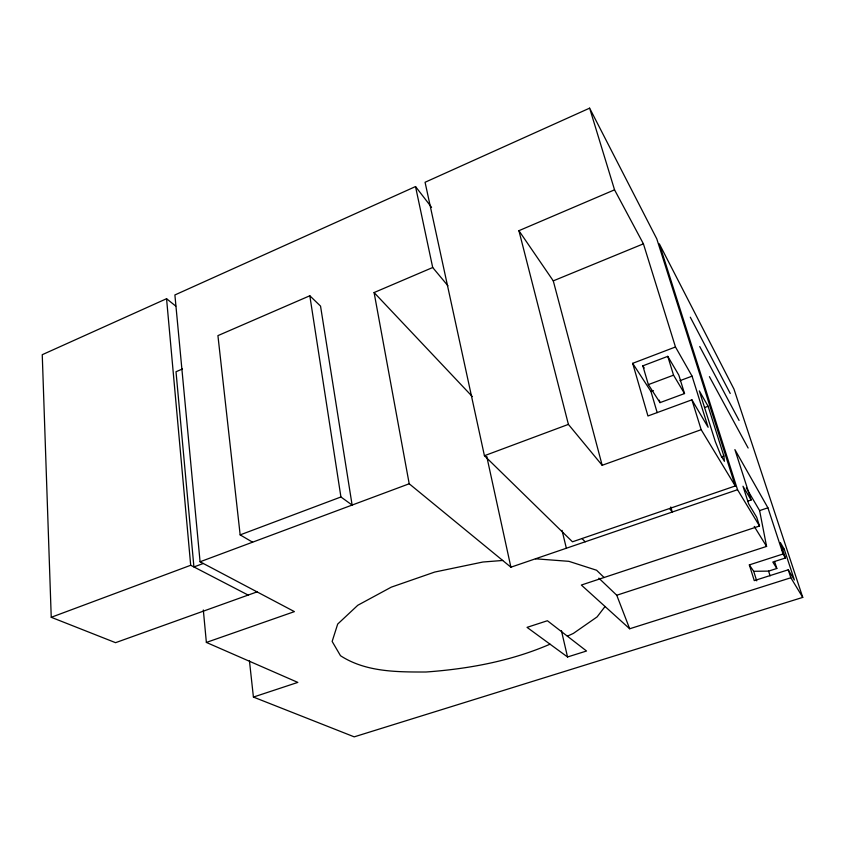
<?xml version="1.0" encoding="UTF-8"?>
<svg xmlns="http://www.w3.org/2000/svg" width="845" height="845" viewBox="0 0 845 845"><rect width="100%" height="100%" fill="white"/><g stroke="black" fill="none" stroke-linecap="round" stroke-linejoin="round"><path stroke-width="1.27" d="M605.052 606.499L597.109 616.892L573.354 633.423L567.375 636.179M550.032 644.175C510.919 661.16 468.352 668.955 425.975 672.007C396.907 672.039 365.8 672.124 340.503 655.72L332.148 641.439L337.683 624.075L357.784 605.273L391.267 587.159L434.721 572.054L482.886 562.02L502.69 560.467M175.771 306.112L166.56 298.707L42.25 354.699L51.239 617.294L115.554 642.675L257.07 591.88M431.563 207.31L415.529 186.565L174.894 294.958L200.075 561.777L294.419 611.622L206.37 642.432L203.318 609.984M589.63 108.149L425.067 182.266L484.428 455.719L572.477 541.803L735.266 485.97L656.776 238.85L589.63 108.149L614.547 189.829L643.415 243.835L675.472 346.978L692.066 376.152L708.121 427.274L691.897 399.822L647.946 415.983L632.673 363.329L675.472 346.978M309.819 295.771L340.926 496.976L352.111 505.067L320.54 306.101L309.819 295.771L217.925 335.623L240.16 534.885L252.592 542.194M182.446 368.98L176.013 371.737L193.917 566.953L203.286 563.467M249.423 660.663L253.415 697.072L354.213 736.851L802.75 597.394L790.857 577.758L629.673 628.775L581.339 585.046L759.518 526.002L737.527 489.709L510.898 567.196L409.202 483.773L374.092 292.55L432.703 267.516L447.924 285.768M735.266 485.97L701.17 429.682L602.168 465.289L568.4 424.391L518.914 230.685L614.547 189.829M518.914 230.685L553.274 280.867L643.415 243.835M642.834 365.843L667.772 356.347L678.841 375.138L684.524 393.559L660.008 402.632L648.358 384.612L642.834 365.843L644.217 368.008M240.16 534.885L340.926 496.976M648.358 384.612L673.539 375.159L684.524 393.559M632.673 363.329L650.967 391.499L653.386 390.601M679.982 380.662L692.066 376.152M51.239 617.294L190.695 565.273L248.166 595.081M200.075 561.777L409.202 483.773M484.428 455.719L568.4 424.391M704.645 407.533L708.099 406.265L723.859 456.015L724.418 461.317L720.743 455.17L715.303 441.597L699.322 390.897L708.099 406.265M721.387 456.881L723.859 456.015M747.603 501.201L751.131 500.008L734.896 449.603L767.915 507.813L783.061 554.003L785.428 557.996L772.816 562.052L776.83 568.474L768.58 571.114L753.698 571.294L749.335 564.893L783.061 554.003M746.325 487.945L759.613 510.591L767.915 507.813M253.415 697.072L297.81 682.401L206.37 642.432M598.841 578.149L616.755 595.239L766.584 546.419L759.613 510.591M781.762 550L784.234 549.197L794.374 579.987L788.248 569.794L754.268 580.621L749.335 564.893M567.534 656.977L586.536 651.009L547.412 620.737L527.037 627.36L567.534 656.977L561.429 630.697M535.455 558.798L568.875 561.333L596.581 570.238L604.09 577.505M581.973 538.55L585.205 541.793M374.092 292.55L472.313 396.569M669.567 508.51L672.25 512.028L670.793 506.979M754.247 526.424L766.584 546.419M751.131 500.008L742.987 486.234L748.649 503.873L756.697 517.277L759.518 526.002M784.234 549.197L780.336 542.522L785.428 557.996M709.409 376.648L748.131 448.03M699.734 346.534L739.079 420.44M690.302 317.202L730.228 393.474M616.755 595.239L629.673 628.775M802.75 597.394L733.956 389.07L659.311 243.793L737.527 489.709M788.248 569.794L790.857 577.758M774.548 561.429L776.83 568.474M768.58 571.114L770.101 575.867M753.698 571.294L756.708 580.864M691.897 399.822L701.17 429.682M667.772 356.347L673.539 375.159M659.28 400.181L660.008 402.632M650.967 391.499L657.178 412.624M553.274 280.867L602.168 465.289M562.041 530.375L566.361 548.236M486.752 456.437L510.898 567.196M415.529 186.565L432.703 267.516M166.56 298.707L190.695 565.273"/></g></svg>
